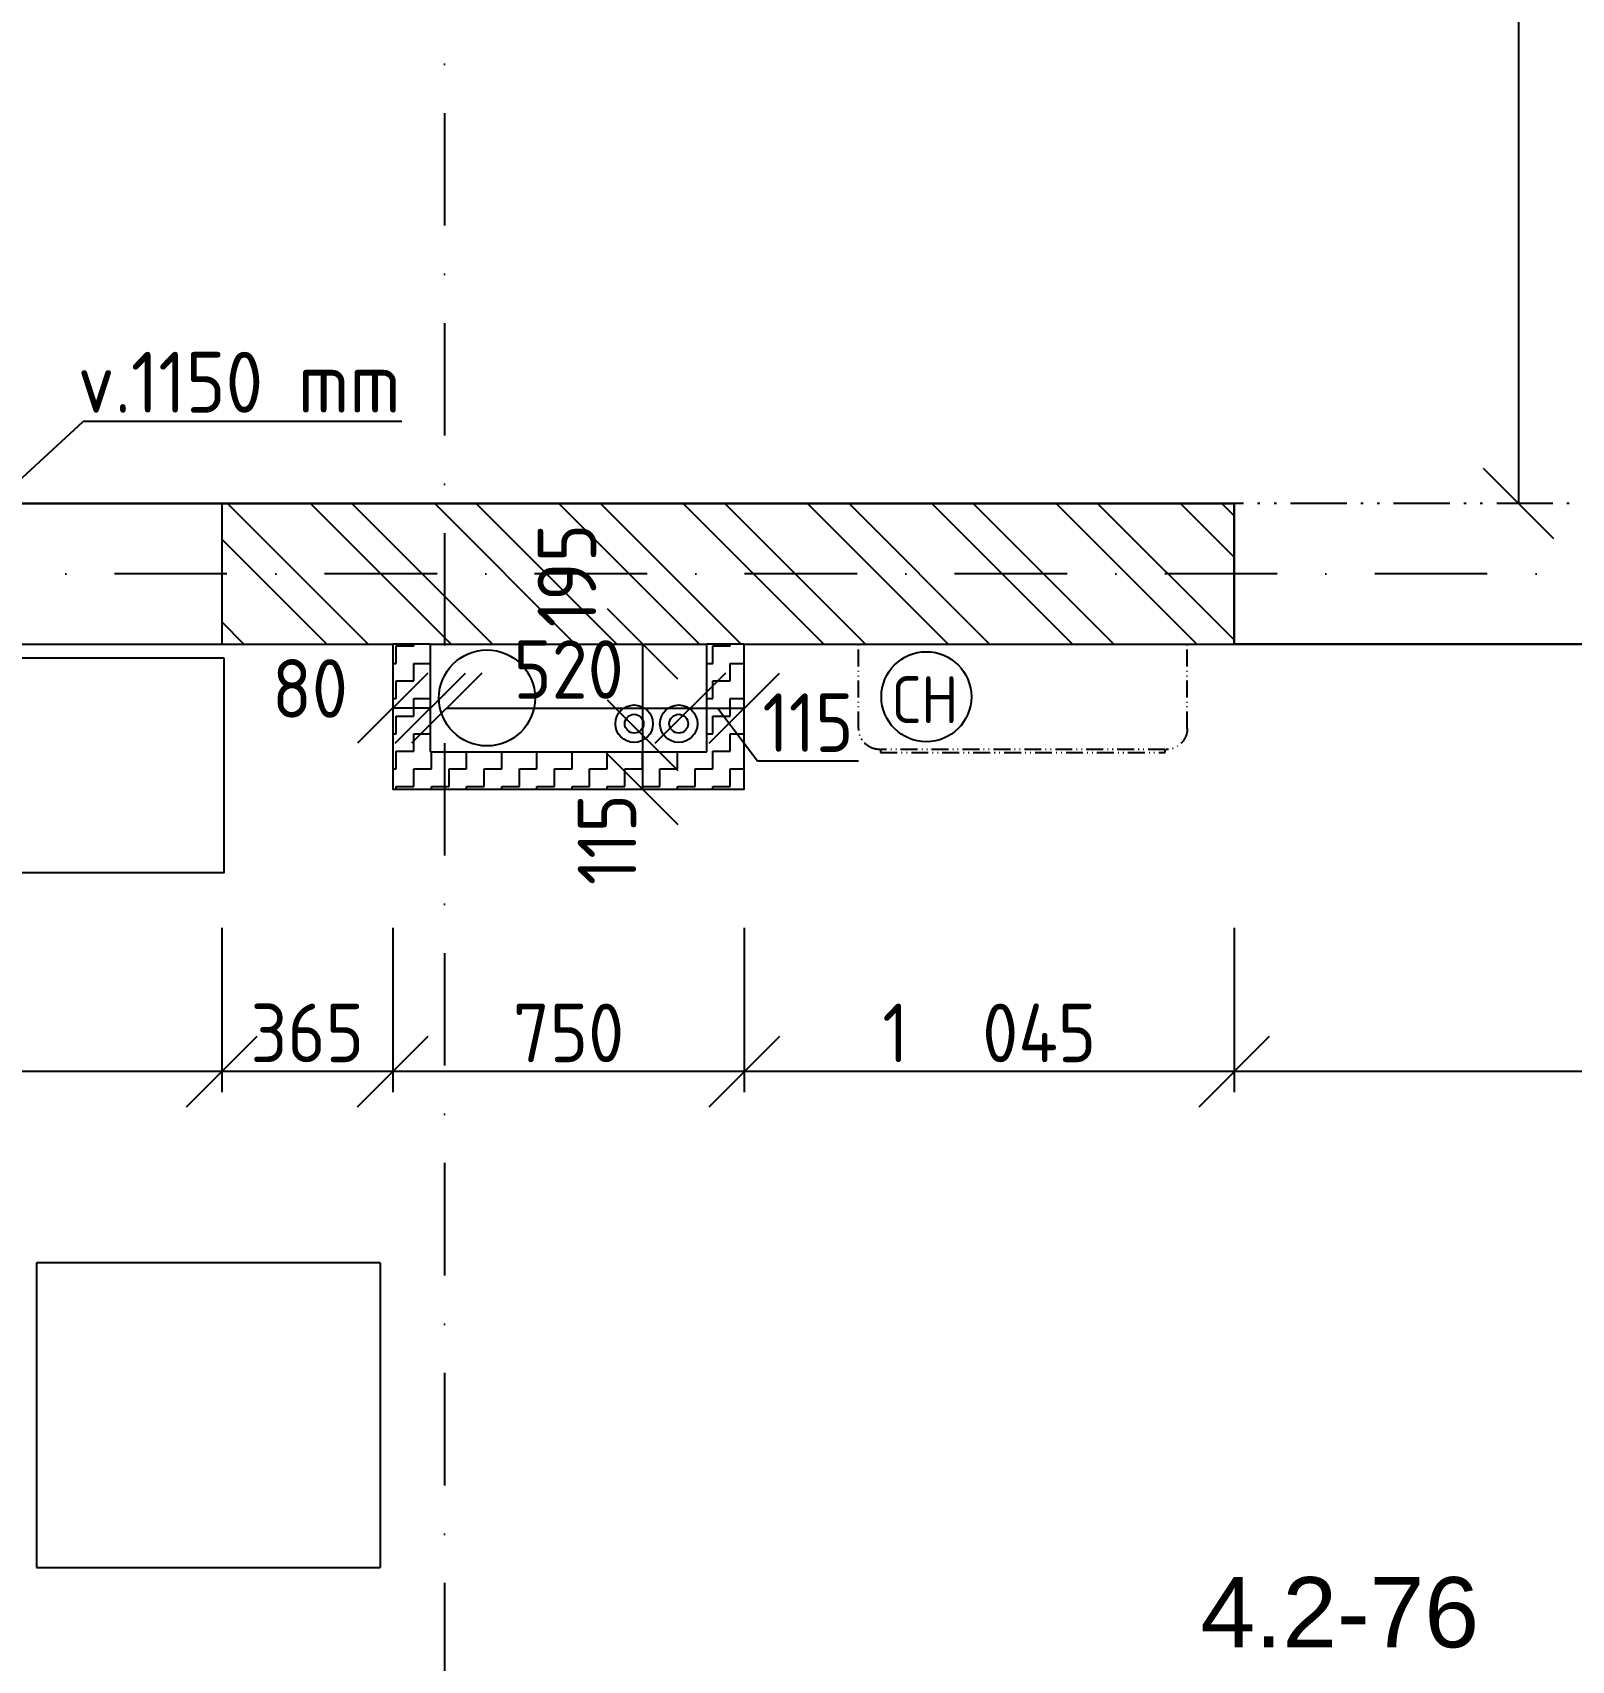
# Model space of a CAD drawing. Extents: x 4511820 to 5180432, y -1526536 to -944957.
# Drawn here: x 4984558 to 4987840, y -1077897 to -1074423 of the extents above; entities that cross this region are included whole.
import ezdxf

# ---------------------------------------------------------------- set-up
doc = ezdxf.new("R2010")
doc.units = 0
doc.header["$MEASUREMENT"] = 0
doc.linetypes.add('ACAD_ISO12W100', pattern=[22, 12, -3, 0.5, -3, 0.5, -3])
doc.linetypes.add('BODKOCIARKOVANA_3', pattern=[5.6, 3, -1.3, 0, -1.3])
doc.layers.get('0').update_dxf_attribs({"linetype": 'CONTINUOUS'})
doc.layers.get('Defpoints').update_dxf_attribs({"color": 61, "linetype": 'CONTINUOUS'})
for name, color, linetype in [('KÓTY', 4, 'CONTINUOUS'), ('MÚRY', 1, 'CONTINUOUS'), ('osi', 253, 'CONTINUOUS'), ('Plochy', 41, 'CONTINUOUS'), ('POPIS', 7, 'CONTINUOUS'), ('TENKÁ', 7, 'CONTINUOUS'), ('Z-Kúrenie', 101, 'CONTINUOUS'), ('ZARIADENIE', 47, 'CONTINUOUS'), ('ZZ-chladenie', 133, 'CONTINUOUS'), ('zz-vetr', 52, 'CONTINUOUS'), ('ŠRAFY', 82, 'CONTINUOUS')]:
    doc.layers.add(name, color=color, linetype=linetype)
doc.styles.add('ARIAL', font='arial.ttf')
doc.styles.add('STYLE1', font='isocp.shx')
doc.dimstyles.new('STANDARD-50', dxfattribs={"dimtxt": 125, "dimasz": 150, "dimexe": 10, "dimexo": 200, "dimgap": 20, "dimtad": 1, "dimdsep": 46, "dimlunit": 6, "dimtxsty": 'STYLE1', "dimblk1": 'OBLIQUE', "dimblk2": 'OBLIQUE', "dimsah": 1, "dimcen": 2.5, "dimse1": 1, "dimse2": 1, "dimadec": 0, "dimazin": 0, "dimtfac": 1, "dimtmove": 1, "dimatfit": 3, "dimldrblk": 'OBLIQUE', "dimfxl": 1, "dimtolj": 1, "dimtzin": 0, "dimarcsym": 0})

# ---------------------------------------------------------------- blocks, each defined once
blk = doc.blocks.new('_OBLIQUE')
at = {"color": 0, "linetype": 'ByBlock'}
blk.add_line((-0.5, -0.5), (0.5, 0.5), dxfattribs=at)
blk = doc.blocks.new('*D20758')
at = {"layer": 'Defpoints', "color": 0}
for p in [(4987121, -1075728.2), (4989121, -1075728.2), (4987121, -1076640.5)]:
    blk.add_point(p, dxfattribs=at)
at = {"layer": 'KÓTY', "color": 0, "lineweight": -2}
blk.add_line((4989121, -1076640.5), (4987121, -1076640.5), dxfattribs=at)
at = {"layer": 'KÓTY', "color": 0, "linetype": 'ByBlock', "lineweight": -2, "xscale": 150, "yscale": 150, "zscale": 150, "rotation": 180}
blk.add_blockref('_OBLIQUE', (4987121, -1076640.5), dxfattribs=at)
at = {"layer": 'KÓTY', "color": 0, "linetype": 'ByBlock', "lineweight": -2, "xscale": 150, "yscale": 150, "zscale": 150}
blk.add_blockref('_OBLIQUE', (4989121, -1076640.5), dxfattribs=at)
at = {"layer": 'KÓTY', "color": 0, "insert": (4988121, -1076558), "char_height": 125, "attachment_point": 5, "style": 'STYLE1'}
blk.add_mtext('\\A1;2ﾠ000', dxfattribs=at)
blk = doc.blocks.new('*D20759')
at = {"layer": 'Defpoints', "color": 0}
for p in [(4986076, -1075728.2), (4987121, -1075728.2), (4986076, -1076640.5)]:
    blk.add_point(p, dxfattribs=at)
at = {"layer": 'KÓTY', "color": 0, "lineweight": -2}
blk.add_line((4987121, -1076640.5), (4986076, -1076640.5), dxfattribs=at)
at = {"layer": 'KÓTY', "color": 0, "linetype": 'ByBlock', "lineweight": -2, "xscale": 150, "yscale": 150, "zscale": 150, "rotation": 180}
blk.add_blockref('_OBLIQUE', (4986076, -1076640.5), dxfattribs=at)
at = {"layer": 'KÓTY', "color": 0, "linetype": 'ByBlock', "lineweight": -2, "xscale": 150, "yscale": 150, "zscale": 150}
blk.add_blockref('_OBLIQUE', (4987121, -1076640.5), dxfattribs=at)
at = {"layer": 'KÓTY', "color": 0, "insert": (4986598.5, -1076558), "char_height": 125, "attachment_point": 5, "style": 'STYLE1'}
blk.add_mtext('\\A1;1ﾠ045', dxfattribs=at)
blk = doc.blocks.new('*D20760')
at = {"layer": 'Defpoints', "color": 0}
for p in [(4986076, -1075728.2), (4985326, -1076038.2), (4985326, -1076640.5)]:
    blk.add_point(p, dxfattribs=at)
at = {"layer": 'KÓTY', "color": 0, "lineweight": -2}
blk.add_line((4986076, -1076640.5), (4985326, -1076640.5), dxfattribs=at)
at = {"layer": 'KÓTY', "color": 0, "linetype": 'ByBlock', "lineweight": -2, "xscale": 150, "yscale": 150, "zscale": 150, "rotation": 180}
blk.add_blockref('_OBLIQUE', (4985326, -1076640.5), dxfattribs=at)
at = {"layer": 'KÓTY', "color": 0, "linetype": 'ByBlock', "lineweight": -2, "xscale": 150, "yscale": 150, "zscale": 150}
blk.add_blockref('_OBLIQUE', (4986076, -1076640.5), dxfattribs=at)
at = {"layer": 'KÓTY', "color": 0, "insert": (4985701, -1076558), "char_height": 125, "attachment_point": 5, "style": 'STYLE1'}
blk.add_mtext('\\A1;750', dxfattribs=at)
blk = doc.blocks.new('*D20761')
at = {"layer": 'Defpoints', "color": 0}
for p in [(4984961, -1075728.2), (4985326, -1076038.2), (4984961, -1076640.5)]:
    blk.add_point(p, dxfattribs=at)
at = {"layer": 'KÓTY', "color": 0, "lineweight": -2}
blk.add_line((4985326, -1076640.5), (4984961, -1076640.5), dxfattribs=at)
at = {"layer": 'KÓTY', "color": 0, "linetype": 'ByBlock', "lineweight": -2, "xscale": 150, "yscale": 150, "zscale": 150, "rotation": 180}
blk.add_blockref('_OBLIQUE', (4984961, -1076640.5), dxfattribs=at)
at = {"layer": 'KÓTY', "color": 0, "linetype": 'ByBlock', "lineweight": -2, "xscale": 150, "yscale": 150, "zscale": 150}
blk.add_blockref('_OBLIQUE', (4985326, -1076640.5), dxfattribs=at)
at = {"layer": 'KÓTY', "color": 0, "insert": (4985143.5, -1076558), "char_height": 125, "attachment_point": 5, "style": 'STYLE1'}
blk.add_mtext('\\A1;365', dxfattribs=at)
blk = doc.blocks.new('*D20762')
at = {"layer": 'Defpoints', "color": 0}
for p in [(4983371, -1075728.2), (4984961, -1075728.2), (4983371, -1076640.5)]:
    blk.add_point(p, dxfattribs=at)
at = {"layer": 'KÓTY', "color": 0, "lineweight": -2}
blk.add_line((4984961, -1076640.5), (4983371, -1076640.5), dxfattribs=at)
at = {"layer": 'KÓTY', "color": 0, "linetype": 'ByBlock', "lineweight": -2, "xscale": 150, "yscale": 150, "zscale": 150, "rotation": 180}
blk.add_blockref('_OBLIQUE', (4983371, -1076640.5), dxfattribs=at)
at = {"layer": 'KÓTY', "color": 0, "linetype": 'ByBlock', "lineweight": -2, "xscale": 150, "yscale": 150, "zscale": 150}
blk.add_blockref('_OBLIQUE', (4984961, -1076640.5), dxfattribs=at)
at = {"layer": 'KÓTY', "color": 0, "insert": (4984166, -1076558), "char_height": 125, "attachment_point": 5, "style": 'STYLE1'}
blk.add_mtext('\\A1;1ﾠ590', dxfattribs=at)
blk = doc.blocks.new('*D20838')
at = {"layer": 'Defpoints', "color": 0}
for p in [(4986206, -1072118.2), (4983607.5, -1075428.2), (4986206, -1075428.2)]:
    blk.add_point(p, dxfattribs=at)
at = {"layer": 'KÓTY', "color": 0, "lineweight": -2}
blk.add_line((4983607.5, -1072118.2), (4983607.5, -1075428.2), dxfattribs=at)
at = {"layer": 'KÓTY', "color": 0, "linetype": 'ByBlock', "lineweight": -2, "xscale": 150, "yscale": 150, "zscale": 150}
for p, rotation in [((4983607.5, -1072118.2), 90), ((4983607.5, -1075428.2), 270)]:
    blk.add_blockref('_OBLIQUE', p, dxfattribs=dict(at, rotation=rotation))
at = {"layer": 'KÓTY', "color": 0, "insert": (4983525, -1073773.2), "char_height": 125, "attachment_point": 5, "rotation": 90, "style": 'STYLE1'}
blk.add_mtext('\\A1;3ﾠ310', dxfattribs=at)
blk = doc.blocks.new('*D20839')
at = {"layer": 'Defpoints', "color": 0}
for p in [(4985326, -1075728.2), (4983607.5, -1076038.2), (4985326, -1076038.2)]:
    blk.add_point(p, dxfattribs=at)
at = {"layer": 'KÓTY', "color": 0, "lineweight": -2}
blk.add_line((4983607.5, -1075728.2), (4983607.5, -1076038.2), dxfattribs=at)
at = {"layer": 'KÓTY', "color": 0, "linetype": 'ByBlock', "lineweight": -2, "xscale": 150, "yscale": 150, "zscale": 150}
for p, rotation in [((4983607.5, -1075728.2), 90), ((4983607.5, -1076038.2), 270)]:
    blk.add_blockref('_OBLIQUE', p, dxfattribs=dict(at, rotation=rotation))
at = {"layer": 'KÓTY', "color": 0, "insert": (4983525, -1075883.2), "char_height": 125, "attachment_point": 5, "rotation": 90, "style": 'STYLE1'}
blk.add_mtext('\\A1;310', dxfattribs=at)
blk = doc.blocks.new('*D20840')
at = {"layer": 'Defpoints', "color": 0}
for p in [(4985326, -1076038.2), (4983607.5, -1080728.2), (4985326, -1080728.2)]:
    blk.add_point(p, dxfattribs=at)
at = {"layer": 'KÓTY', "color": 0, "lineweight": -2}
blk.add_line((4983607.5, -1076038.2), (4983607.5, -1080728.2), dxfattribs=at)
at = {"layer": 'KÓTY', "color": 0, "linetype": 'ByBlock', "lineweight": -2, "xscale": 150, "yscale": 150, "zscale": 150}
for p, rotation in [((4983607.5, -1076038.2), 90), ((4983607.5, -1080728.2), 270)]:
    blk.add_blockref('_OBLIQUE', p, dxfattribs=dict(at, rotation=rotation))
at = {"layer": 'KÓTY', "color": 0, "insert": (4983525, -1078383.2), "char_height": 125, "attachment_point": 5, "rotation": 90, "style": 'STYLE1'}
blk.add_mtext('\\A1;4ﾠ690', dxfattribs=at)
blk = doc.blocks.new('*D20848')
at = {"layer": 'Defpoints', "color": 0}
for p in [(4985961, -1075865), (4985441, -1075923.2), (4985961, -1075923.2)]:
    blk.add_point(p, dxfattribs=at)
at = {"layer": 'KÓTY', "color": 0, "lineweight": -2}
blk.add_line((4985441, -1075865), (4985961, -1075865), dxfattribs=at)
at = {"layer": 'KÓTY', "color": 0, "linetype": 'ByBlock', "lineweight": -2, "xscale": 150, "yscale": 150, "zscale": 150, "rotation": 180}
blk.add_blockref('_OBLIQUE', (4985441, -1075865), dxfattribs=at)
at = {"layer": 'KÓTY', "color": 0, "linetype": 'ByBlock', "lineweight": -2, "xscale": 150, "yscale": 150, "zscale": 150}
blk.add_blockref('_OBLIQUE', (4985961, -1075865), dxfattribs=at)
at = {"layer": 'KÓTY', "color": 0, "insert": (4985701, -1075782.5), "char_height": 125, "attachment_point": 5, "style": 'STYLE1'}
blk.add_mtext('\\A1;520', dxfattribs=at)
blk = doc.blocks.new('*D20849')
at = {"layer": 'Defpoints', "color": 0}
for p in [(4986076, -1075865), (4985961, -1075923.2), (4986076, -1075923.2)]:
    blk.add_point(p, dxfattribs=at)
at = {"layer": 'KÓTY', "color": 0, "lineweight": -2}
for p, q in [((4985961, -1075865), (4986076, -1075865)), ((4986104.3, -1075978.4), (4986018.5, -1075865)), ((4986319.3, -1075978.4), (4986104.3, -1075978.4))]:
    blk.add_line(p, q, dxfattribs=at)
at = {"layer": 'KÓTY', "color": 0, "linetype": 'ByBlock', "lineweight": -2, "xscale": 150, "yscale": 150, "zscale": 150, "rotation": 180}
blk.add_blockref('_OBLIQUE', (4985961, -1075865), dxfattribs=at)
at = {"layer": 'KÓTY', "color": 0, "linetype": 'ByBlock', "lineweight": -2, "xscale": 150, "yscale": 150, "zscale": 150}
blk.add_blockref('_OBLIQUE', (4986076, -1075865), dxfattribs=at)
at = {"layer": 'KÓTY', "color": 0, "insert": (4986211.8, -1075895.9), "char_height": 125, "attachment_point": 5, "style": 'STYLE1'}
blk.add_mtext('\\A1;115', dxfattribs=at)
blk = doc.blocks.new('*D20850')
at = {"layer": 'Defpoints', "color": 0}
for p in [(4985326, -1075728.2), (4985406, -1075728.2), (4985326, -1075865)]:
    blk.add_point(p, dxfattribs=at)
at = {"layer": 'KÓTY', "color": 0, "lineweight": -2}
blk.add_line((4985406, -1075865), (4985326, -1075865), dxfattribs=at)
at = {"layer": 'KÓTY', "color": 0, "linetype": 'ByBlock', "lineweight": -2, "xscale": 150, "yscale": 150, "zscale": 150, "rotation": 180}
blk.add_blockref('_OBLIQUE', (4985326, -1075865), dxfattribs=at)
at = {"layer": 'KÓTY', "color": 0, "linetype": 'ByBlock', "lineweight": -2, "xscale": 150, "yscale": 150, "zscale": 150}
blk.add_blockref('_OBLIQUE', (4985406, -1075865), dxfattribs=at)
at = {"layer": 'KÓTY', "color": 0, "insert": (4985149.5, -1075823), "char_height": 125, "attachment_point": 5, "style": 'STYLE1'}
blk.add_mtext('\\A1;80', dxfattribs=at)
blk = doc.blocks.new('*D20851')
at = {"layer": 'Defpoints', "color": 0}
for p in [(4985441, -1075728.2), (4985441, -1075923.2), (4985859, -1075923.2)]:
    blk.add_point(p, dxfattribs=at)
at = {"layer": 'KÓTY', "color": 0, "lineweight": -2}
blk.add_line((4985859, -1075728.2), (4985859, -1075923.2), dxfattribs=at)
at = {"layer": 'KÓTY', "color": 0, "linetype": 'ByBlock', "lineweight": -2, "xscale": 150, "yscale": 150, "zscale": 150}
for p, rotation in [((4985859, -1075728.2), 90), ((4985859, -1075923.2), 270)]:
    blk.add_blockref('_OBLIQUE', p, dxfattribs=dict(at, rotation=rotation))
at = {"layer": 'KÓTY', "color": 0, "insert": (4985697.5, -1075582), "char_height": 125, "attachment_point": 5, "rotation": 90, "style": 'STYLE1'}
blk.add_mtext('\\A1;195', dxfattribs=at)
blk = doc.blocks.new('*D20852')
at = {"layer": 'Defpoints', "color": 0}
for p in [(4985859, -1075923.2), (4985859, -1076038.2), (4985859, -1076038.2)]:
    blk.add_point(p, dxfattribs=at)
at = {"layer": 'KÓTY', "color": 0, "lineweight": -2}
blk.add_line((4985859, -1075923.2), (4985859, -1076038.2), dxfattribs=at)
at = {"layer": 'KÓTY', "color": 0, "linetype": 'ByBlock', "lineweight": -2, "xscale": 150, "yscale": 150, "zscale": 150}
for p, rotation in [((4985859, -1075923.2), 90), ((4985859, -1076038.2), 270)]:
    blk.add_blockref('_OBLIQUE', p, dxfattribs=dict(at, rotation=rotation))
at = {"layer": 'KÓTY', "color": 0, "insert": (4985783, -1076145.5), "char_height": 125, "attachment_point": 5, "rotation": 90, "style": 'STYLE1'}
blk.add_mtext('\\A1;115', dxfattribs=at)
blk = doc.blocks.new('*D20867')
at = {"layer": 'Defpoints', "color": 0}
for p in [(4987791, -1071348.2), (4987727.5, -1075428.2), (4987791, -1075428.2)]:
    blk.add_point(p, dxfattribs=at)
at = {"layer": 'KÓTY', "color": 0, "lineweight": -2}
blk.add_line((4987727.5, -1071348.2), (4987727.5, -1075428.2), dxfattribs=at)
at = {"layer": 'KÓTY', "color": 0, "linetype": 'ByBlock', "lineweight": -2, "xscale": 150, "yscale": 150, "zscale": 150}
for p, rotation in [((4987727.5, -1071348.2), 90), ((4987727.5, -1075428.2), 270)]:
    blk.add_blockref('_OBLIQUE', p, dxfattribs=dict(at, rotation=rotation))
at = {"layer": 'KÓTY', "color": 0, "insert": (4987645, -1073388.2), "char_height": 125, "attachment_point": 5, "rotation": 90, "style": 'STYLE1'}
blk.add_mtext('\\A1;4ﾠ080', dxfattribs=at)
blk = doc.blocks.new('*D20879')
at = {"layer": 'Defpoints', "color": 0}
for p in [(4993871, -1074343.5), (4982261, -1075530.2), (4993871, -1075530.2)]:
    blk.add_point(p, dxfattribs=at)
at = {"layer": 'KÓTY', "color": 0, "lineweight": -2}
blk.add_line((4982261, -1074343.5), (4993871, -1074343.5), dxfattribs=at)
at = {"layer": 'KÓTY', "color": 0, "linetype": 'ByBlock', "lineweight": -2, "xscale": 150, "yscale": 150, "zscale": 150, "rotation": 180}
blk.add_blockref('_OBLIQUE', (4982261, -1074343.5), dxfattribs=at)
at = {"layer": 'KÓTY', "color": 0, "linetype": 'ByBlock', "lineweight": -2, "xscale": 150, "yscale": 150, "zscale": 150}
blk.add_blockref('_OBLIQUE', (4993871, -1074343.5), dxfattribs=at)
at = {"layer": 'KÓTY', "color": 0, "insert": (4988066, -1074261), "char_height": 125, "attachment_point": 5, "style": 'STYLE1'}
blk.add_mtext('\\A1;11ﾠ610', dxfattribs=at)
blk = doc.blocks.new('chlad2')
at = {"layer": 'ZZ-chladenie', "linetype": 'ACAD_ISO12W100', "ltscale": 3}
for p, q in [((5102412.5, -1105747.3), (5102592.5, -1105747.3)), ((5102412.5, -1106448.4), (5102592.5, -1106448.4))]:
    blk.add_line(p, q, dxfattribs=at)
blk.add_lwpolyline([(5102367.5, -1106402), (5102360.8, -1106402), (5102360.8, -1105794.8), (5102367.5, -1105794.8)], close=True, dxfattribs=at)
for centre, start, end in [((5102412.5, -1105792.3), 90, 180), ((5102412.5, -1106403.4), 180, 270)]:
    blk.add_arc(centre, 45, start, end, dxfattribs=at)

msp = doc.modelspace()

# ---------------------------------------------------------------- hatches: boundary and pattern name
at = {"layer": 'ŠRAFY'}
h = msp.add_hatch(dxfattribs=at)
h.set_pattern_fill('ANSI32', color=256, scale=500, angle=90)
h.set_pattern_definition([(135, (462343.18, 70767), (-132.5825215, -132.5825215), []), (135, (462343.18, 70855.4), (-132.5825215, -132.5825215), [])])
h.paths.add_polyline_path([(4985326, -1075728.172), (4985441, -1075728.172), (4985961, -1075728.172), (4986076, -1075728.172), (4987121, -1075728.172), (4987121, -1075428.172), (4984961, -1075428.172), (4984961, -1075728.172)])
h.paths.add_polyline_path([(4985572.5, -1075713.476), (4985572.5, -1075450.524), (4985822.5, -1075450.524), (4985822.5, -1075713.476)], flags=24)
h.paths.add_polyline_path([(4985557.201, -1075657.5), (4985844.799, -1075657.5), (4985844.799, -1075907.5), (4985557.201, -1075907.5)], flags=9)
at = {"layer": 'ŠRAFY', "ltscale": 0.25}
h = msp.add_hatch(dxfattribs=at)
h.set_pattern_fill('ZIGZAG', color=256, scale=300, style=0)
h.set_pattern_definition([(0, (-68841.5, 390818.02), (37.5, 37.5), [37.5, -37.5]), (90, (-68804, 390818.02), (-37.5, 37.5), [37.5, -37.5])])
h.paths.add_polyline_path([(4985326, -1076038.172), (4986076, -1076038.172), (4986076, -1075728.172), (4985996, -1075728.172), (4985996, -1075958.172), (4985406, -1075958.172), (4985406, -1075728.172), (4985326, -1075728.172)])

# ---------------------------------------------------------------- linework, layer by layer
at = {"layer": 'KÓTY'}
for p in [(4984418.5, -1075481.153), (4985345, -1075253.153)]:
    msp.add_line(p, (4984665.5, -1075253.153), dxfattribs=at)
at = {"layer": 'KÓTY', "ltscale": 0.25}
for p, q in [((4984961, -1076334.097), (4984961, -1076684.097)), ((4985326, -1076334.097), (4985326, -1076684.097)), ((4986076, -1076334.097), (4986076, -1076684.097)), ((4987121, -1076334.097), (4987121, -1076684.097))]:
    msp.add_line(p, q, dxfattribs=at)
at = {"layer": 'MÚRY'}
for p, q in [((4984961, -1075428.172), (4987121, -1075428.172)), ((4984961, -1075428.172), (4984961, -1075728.172)), ((4987121, -1075428.172), (4987121, -1075728.172)), ((4984961, -1075728.172), (4985326, -1075728.172)), ((4985326, -1075728.172), (4985326, -1076038.172)), ((4985406, -1075728.172), (4985996, -1075728.172)), ((4985406, -1075728.172), (4985406, -1075958.172)), ((4985996, -1075958.172), (4985996, -1075728.172)), ((4986076, -1076038.172), (4986076, -1075728.172)), ((4986076, -1075728.172), (4987121, -1075728.172)), ((4985406, -1075958.172), (4985996, -1075958.172)), ((4985326, -1076038.172), (4986076, -1076038.172))]:
    msp.add_line(p, q, dxfattribs=at)
at = {"layer": 'osi', "linetype": 'BODKOCIARKOVANA_3', "ltscale": 80}
for p, q in [((4985436, -1047260.98), (4985436, -1084778.172)), ((5041881, -1075578.172), (4978211, -1075578.172))]:
    msp.add_line(p, q, dxfattribs=at)
at = {"layer": 'Plochy'}
for points in [[(4982261, -1075428.172), (4982261, -1069118.172), (4985096, -1069118.172), (4985096, -1069633.172), (4986206, -1069633.172), (4986206, -1072118.172), (4986321, -1072118.172), (4986321, -1071348.172), (4989121, -1071348.172), (4989121, -1075728.172), (4987121, -1075728.172), (4987121, -1075428.172)], [(4982261, -1080728.172), (4982261, -1075728.172), (4985326, -1075728.172), (4985326, -1076038.172), (4986076, -1076038.172), (4986076, -1075728.172), (4993871, -1075728.172), (4993871, -1079493.172), (4993561, -1079493.172), (4993561, -1080093.172), (4993871, -1080093.172), (4993871, -1080728.172)]]:
    msp.add_lwpolyline(points, close=True, dxfattribs=at)
at = {"layer": 'TENKÁ'}
for p, q in [((4983371, -1075428.172), (4984961, -1075428.172)), ((4983371, -1075728.172), (4984961, -1075728.172)), ((4985406, -1075728.172), (4985326, -1075728.172)), ((4986076, -1075728.172), (4985996, -1075728.172))]:
    msp.add_line(p, q, dxfattribs=at)
at = {"layer": 'TENKÁ', "linetype": 'ACAD_ISO12W100', "ltscale": 10}
for p, q in [((4989121, -1075428.172), (4987121, -1075428.172)), ((4989121, -1075728.172), (4987121, -1075728.172))]:
    msp.add_line(p, q, dxfattribs=at)
at = {"layer": 'Z-Kúrenie'}
for centre, radius in [((4985841, -1075898.172), 40), ((4985841, -1075898.172), 20), ((4985936, -1075898.172), 40), ((4985936, -1075898.172), 20)]:
    msp.add_circle(centre, radius, dxfattribs=at)
at = {"layer": 'ZARIADENIE', "color": 30, "ltscale": 0.25}
for p, q in [((4985299.139, -1077048.418), (4984565.806, -1077048.418)), ((4984565.806, -1077048.418), (4984565.806, -1077698.418)), ((4985299.139, -1077048.418), (4985299.139, -1077698.418)), ((4984565.806, -1077698.418), (4985299.139, -1077698.418))]:
    msp.add_line(p, q, dxfattribs=at)
at = {"layer": 'ZARIADENIE', "color": 45, "ltscale": 0.25}
msp.add_lwpolyline([(4984966, -1075758.172), (4983366, -1075758.172), (4983366, -1076215.939), (4984966, -1076215.939)], close=True, dxfattribs=at)
at = {"layer": 'ZZ-chladenie'}
msp.add_circle((4986464.289, -1075840.626), 96, dxfattribs=at)
at = {"layer": 'zz-vetr'}
msp.add_circle((4985527.097, -1075843.172), 102.506, dxfattribs=at)

# ---------------------------------------------------------------- block references
at = {"layer": 'ZZ-chladenie', "xscale": -1, "rotation": 269.9999999999999}
msp.add_blockref('chlad2', (6092768.306, -6178320.672), dxfattribs=at)

# ---------------------------------------------------------------- texts
at = {"layer": 'POPIS', "lineweight": 40, "ltscale": 0.25, "style": 'ARIAL'}
msp.add_text('4.2-76', height=150, dxfattribs=at).set_placement((4987049.269, -1077869.251))
at = {"layer": 'TENKÁ', "linetype": 'Continuous', "style": 'STYLE1'}
msp.add_text('v.1150 mm', height=130, dxfattribs=at).set_placement((4984653.372, -1075234.569))
at = {"layer": 'ZZ-chladenie', "style": 'STYLE1'}
msp.add_text('CH', height=100, dxfattribs=at).set_placement((4986389.661, -1075896.825))

# ---------------------------------------------------------------- dimensions: what is measured, and where the dimension line sits
at = {"layer": 'KÓTY'}
for base, p1, p2, picture, middle in [((4987727.5, -1075428.172), (4987791, -1071348.172), (4987791, -1075428.172), '*D20867', (4987644.957, -1073388.172)), ((4983607.5, -1075428.172), (4986206, -1072118.172), (4986206, -1075428.172), '*D20838', (4983524.957, -1073773.172)), ((4983607.5, -1076038.172), (4985326, -1075728.172), (4985326, -1076038.172), '*D20839', (4983525, -1075883.172)), ((4983607.5, -1080728.172), (4985326, -1076038.172), (4985326, -1080728.172), '*D20840', (4983524.957, -1078383.172))]:
    dim = msp.add_linear_dim(base=base, p1=p1, p2=p2, angle=90, dimstyle='STANDARD-50', dxfattribs=at)
    dim.commit()
    dim.dimension.update_dxf_attribs({"geometry": picture, "text_midpoint": middle})
for base, p1, p2, picture, middle in [((4993871, -1074343.5), (4982261, -1075530.172), (4993871, -1075530.172), '*D20879', (4988066, -1074260.957)), ((4985961, -1075865), (4985441, -1075923.172), (4985961, -1075923.172), '*D20848', (4985701, -1075782.5)), ((4983371, -1076640.5), (4984961, -1075728.172), (4983371, -1075728.172), '*D20762', (4984166, -1076557.957)), ((4984961, -1076640.5), (4985326, -1076038.172), (4984961, -1075728.172), '*D20761', (4985143.5, -1076558)), ((4985326, -1076640.5), (4986076, -1075728.172), (4985326, -1076038.172), '*D20760', (4985701, -1076558)), ((4986076, -1076640.5), (4987121, -1075728.172), (4986076, -1075728.172), '*D20759', (4986598.5, -1076557.957)), ((4987121, -1076640.5), (4989121, -1075728.172), (4987121, -1075728.172), '*D20758', (4988121, -1076557.957))]:
    dim = msp.add_linear_dim(base=base, p1=p1, p2=p2, dimstyle='STANDARD-50', dxfattribs=at)
    dim.commit()
    dim.dimension.update_dxf_attribs({"geometry": picture, "text_midpoint": middle})
for base, p1, p2, picture, middle in [((4985859, -1075923.172), (4985441, -1075728.172), (4985441, -1075923.172), '*D20851', (4985780, -1075582)), ((4985859, -1076038.172), (4985859, -1075923.172), (4985859, -1076038.172), '*D20852', (4985865.5, -1076145.5))]:
    dim = msp.add_linear_dim(base=base, p1=p1, p2=p2, angle=90, dimstyle='STANDARD-50', dxfattribs=at)
    dim.commit()
    dim.dimension.update_dxf_attribs({"geometry": picture, "text_midpoint": middle, "dimtype": 160})
for base, p1, p2, picture, middle in [((4985326, -1075865), (4985406, -1075728.172), (4985326, -1075728.172), '*D20850', (4985149.5, -1075905.5)), ((4986076, -1075865), (4985961, -1075923.172), (4986076, -1075923.172), '*D20849', (4986124.35, -1075978.389))]:
    dim = msp.add_linear_dim(base=base, p1=p1, p2=p2, dimstyle='STANDARD-50', dxfattribs=at)
    dim.commit()
    dim.dimension.update_dxf_attribs({"geometry": picture, "text_midpoint": middle, "dimtype": 160})

doc.saveas('drawing.dxf')
